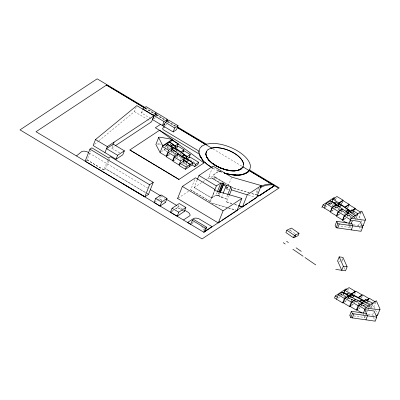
<?xml version="1.0" encoding="UTF-8"?>
<svg xmlns="http://www.w3.org/2000/svg" width="400" height="400" viewBox="0 0 400 400"><rect width="100%" height="100%" fill="white"/><g stroke="black" fill="none" stroke-linecap="round" stroke-linejoin="round"><path stroke-width="0.3" stroke-dasharray="2 1.5" d="M85.67 160.87L87.09 159.93L90.745 150.695M119.64 152.885L111.715 148.14L113.285 144.175M87.09 159.93L103.865 169.98L107.52 160.745M107.745 160.17L108.425 158.45M108.635 161.275L105.66 168.79L146.32 193.145M108.86 160.7L109.995 157.835M98.9 140.795L134.435 111.63L136.155 107.275M150.735 118.52L141.22 112.82L142.79 108.855M145.255 108.895L146.155 106.63M156.38 116.26L156.83 115.125M167.74 122.36L168.185 121.23M165.395 147.045L166.485 144.295M164.645 150L164.305 149.795L167.175 151.76L164.645 150L165.515 147.8M165.735 147.25L166.825 144.5M169.185 142.505L167.01 148.005L168.445 148.99M168.37 148.905L167.35 148.21L168.22 146.01M170.155 145.04L170.605 143.91M170.145 145.12L170.585 144.02M169.71 148.48L170.145 147.38M171.165 153.02L171.825 151.355M173.87 151.23L173.43 152.34L175.82 153.975M174.265 155.035L175.18 152.73M177.01 148.335L177.89 146.115M176.265 152.86L175.58 154.585L170.975 151.455M160.415 196.615L159.49 198.95L161.955 200.43M176.685 157.5L177.125 156.39M177.375 157.885L177.83 156.73M180.05 154.045L180.49 152.935M180.535 154.945L180.99 153.79M180.625 159.36L181.31 157.63M183.98 162.37L186.03 163.765L186.43 162.755M175.615 208.91L177.655 207.56L178.58 205.225M194.775 179.5L190.665 189.88L210.055 201.495L214.165 191.11M217.245 192.1L216.085 195.03L211.585 198.01L194.16 187.57L197.135 180.055M212.64 167.24L208.295 178.22A5.785 2.805 21.6 0 1 213.9 179.37L219.64 182.81M212.1 167.665L212.99 168.325L212.075 167.73M192.71 221.97L192.105 223.495L194.145 222.1M228.46 185.09L215.705 177.55A5.77 2.8 21.6 0 1 213.74 174.685L218.88 171.11L220.835 171.875M221.68 172.2L216.37 169.92L221.705 172.135M213.9 179.37L214.7 177.355L224.095 182.98M215.705 177.55L215.73 177.48A5.77 2.8 21.6 0 1 213.765 174.615M213.74 174.685L218.88 171.11M211.585 198.01L214.335 191.065M210.31 201.98L214.39 191.665M203.445 230.29L204.245 228.275L201.15 226.42M216.085 195.03L217.31 195.76L218.695 192.255M219.385 192.225L218.225 195.155L219.08 195.665L220.24 192.735M227.55 195.15L226.16 198.655L221.485 197.505L218.765 195.875L219.925 192.945M221.485 197.505L222.87 194M228.74 189.65L226.92 189.205L225.875 188.505L226.645 186.555M225.85 188.57L227.47 187.5L227.885 186.455M226.92 189.205L231.485 177.675M231.84 203.595L226.65 201.955L229.175 195.585M249.26 192.87L234.305 188.55L232.21 187.225M259.1 187.75A32.12 15.57 21.6 0 0 256.385 193.575L256.435 194.94L251.65 193.56M289.425 230.95L290.49 230.465L290.865 229.525M328.305 203.85L328.705 202.84M328.805 204.71L329.685 202.495M327.905 204.86L330.61 203.07L331.005 202.06M331.89 201.965L331.29 203.48L333.68 205.115M332.345 207.045L333.145 205.03L334.175 204.35M335.55 199.915L336.25 198.15M334.545 208.635L335.205 206.975M335.105 208.285L335.86 206.375M337.47 206.295L337.03 207.405L335.595 206.42M338.435 209.725L339.115 207.995M341.495 204.04L342.595 201.265M341.67 203.945L342.99 200.615M340.845 212.21L341.285 211.1M341.185 212.415L341.845 210.75M341.675 210.55L343.11 211.53L343.55 210.425M344.565 214.625L345.475 212.32M347.58 208.17L348.235 206.505M347.75 208.075L349.07 204.745M346.925 216.34L347.365 215.23M347.265 216.545L348.585 213.215M349.97 214.755L349.53 215.865L350.965 216.845M350.62 217.38L351.275 215.73M354.49 210.54L355.15 208.875M351.37 224.675L350.225 227.555L339.365 226.005M353.885 218.25L354.325 217.14M354.435 217.93L354.87 216.83M357.45 214.29L355.27 219.79L355.61 219.995M356.265 218.345L357.79 214.495M341.82 260.285L342.505 258.555M361.275 212.545L359.52 216.98L357.16 218.54M342.24 261.22L342.92 259.495M358.515 225.53L359.425 223.225M339.69 296.26L340.29 294.745M341.03 295.005L341.69 293.34M343.875 292.86L343.075 294.88L345.84 296.335L342.395 294.47L341.045 295.365M344.54 298.175L345.34 296.16L346.885 295.135M347.725 291.06L348.64 288.74M347.545 298.415L347.985 297.305M347.665 299.175L348.63 296.75M349.01 296.875L348.61 297.88L348.03 298.265M352.645 299.92L349.93 298.495L350.37 297.385M351.125 300.95L352.04 298.645M354.615 294.58L355.715 291.805M352.67 299.93L353.13 298.775M354.18 302.59L354.615 301.48M354.74 302.24L355.175 301.13M354.815 301.055L356.44 301.91L357.32 299.69M359.495 303.535L356.785 302.115L357.66 299.895M360.745 298.25L361.185 297.14M358.305 304.735L359.22 302.43M361.47 298.195L362.57 295.425M361.03 306.205L361.69 304.545M361.59 305.855L362.03 304.745M361.665 304.675L363.295 305.53L363.735 304.42M365.265 306.585L363.635 305.735L364.075 304.625M364.87 307.56L365.74 305.36M368.1 309.285L369.625 305.435M365.32 316.345L364.865 317.495L354 315.945M368.44 309.49L369.095 307.84M369.31 307.29L369.745 306.19M370.585 308.045L371.89 304.745M370.925 308.25L372.23 304.95M375.765 302.155L374.01 306.595L371.95 307.955M373.39 312.765L372.475 315.07L373.215 316.73M335.46 207.38L335.96 206.945M94.58 144.34L98.42 141.19M141.22 112.82L144.105 110.915M154.01 118.665L155.45 117.71M111.715 148.14L114.82 146.085M165.145 125.335L167.065 124.06M103.865 169.98L105.685 168.725L146.345 193.075M166.245 145.965L167.145 145.37M161.475 151.67L165.205 149.2M169.26 146.52L167.01 148.005L167.35 148.21M168.115 154.995L169.565 154.04M167.895 156L170.255 154.44M180.2 155.585L181.745 154.56M173.845 160.645L176.205 159.085M182.625 163.415L183.57 162.795L187.395 165.41M186.03 163.765L187.575 162.745M154.635 202.16L159.515 198.885L161.985 200.36M178.075 198.205L189.685 190.48M194.16 187.57L208.32 178.155A5.785 2.805 21.6 0 1 213.925 179.305L219.67 182.74M212.975 178.495L214.7 177.355A5.785 2.805 21.6 0 0 209.09 176.205L219.81 182.525M172.07 211.205L173.6 210.19M175.64 208.84L177.68 207.495L181.25 209.63M171.025 211.945L173.575 210.26M225.875 188.505L227.495 187.43L225.41 186.18M217.31 195.76L218.25 195.09L219.105 195.6L218.765 195.875M328.565 203.79L331.025 202.165M333.98 200.21L335.95 198.91L334.93 198.295M325.28 207.45L327.64 205.89M329.735 204.505L332.195 202.88M331.915 210.785L333.36 209.83M331.365 211.58L333.725 210.02M338.335 206.97L337.37 207.605L339.76 209.245M337.995 214.915L339.925 213.64M343.11 211.53L344.055 210.91M344.525 210.595L346.415 209.345M337.915 215.395L339.805 214.15M344.075 219.045L345.52 218.085M350.135 215.035L349.19 215.66L346.32 213.7M343.995 219.525L346.355 217.965M359.39 213.79L360.805 212.855M354.615 217.245L356.87 215.755M351.795 222.09L352.825 221.405M340.755 294.925L342.725 293.625M337.96 298.265L339.955 296.94M341.925 295.64L344.02 294.255M345 301.33L346.415 300.395M350.555 297.655L349.59 298.295L347.96 297.44M344.33 302.2L346.745 300.605M349.93 298.495L350.875 297.87M351.38 305.26L353.265 304.01M356.44 301.91L357.41 301.27M357.89 300.955L359.34 299.995M351.665 305.5L354.08 303.9M356.785 302.115L357.725 301.49M358.2 301.18L359.615 300.24M359.175 308.255L360.12 307.63M363.295 305.53L364.26 304.89M358.52 309.115L360.45 307.84M363.635 305.735L364.58 305.11M373.355 303.75L375.285 302.475M369.045 306.9L371.745 305.115M366.285 311.7L367.445 310.935L367.785 311.14M158.16 143.795L161.125 144.215M348.705 224.13L353 224.745M353.455 224.81L361.165 225.91M338.67 261.05L340.285 261.28M365.04 314.005L367.53 314.36M368.115 314.445L375.085 315.44M349.775 315.34L350.98 315.515M157.175 143.965L161.355 144.7M166.125 145.54L167.915 145.855M248.44 195.38L256.24 197.545M234.335 188.48L249.285 192.8M251.675 193.495L256.46 194.875M211.27 202.9L227.93 207.76M228.525 207.935L235.665 210.015M212.435 203.315L227.905 207.825M228.5 208L236.83 210.43M226.68 201.89L231.865 203.525M234.75 204.435L238.21 205.525M234.72 204.505L238.18 205.595M218.855 171.175L221.705 172.29M213.015 168.26L216.34 169.99M368.65 303.005L370.275 303.855M348.05 297.5L353.02 300.12M355.23 301.285L359.65 303.615M360.205 303.905L365.73 306.815M347.675 297.99L351.915 300.225M361.74 305.405L364.92 307.08M345.39 296.875L340.49 294.24M134.435 111.63L146.755 118.925M147.29 119.24L150.505 121.145M215.73 177.48L229.55 185.655M232.18 187.29L234.305 188.55M353.395 213.31L355.435 214.535M355.945 214.84L359.52 216.98L360.88 220.035M330.61 203.07L333.33 204.865M352.57 221.575L352.91 221.78M145.86 107.995L153.885 112.805M157.095 114.725L165.12 119.535M168.33 121.455L175.82 125.94M145.06 108.135L154.155 113.585M156.3 114.87L164.86 119.995M167.54 121.6L175.565 126.41M145.03 108.205L154.13 113.655M156.27 114.935L164.835 120.065M167.51 121.665L175.54 126.475M212.96 148.89L242.225 166.415M177.665 151.47L180.73 153.305M190.015 159.84L194.7 162.645M223.845 185.245L224.885 185.87M223.815 185.31L225.905 186.56M226.425 186.875L227.47 187.5M218.79 195.81L221.51 197.435L226.185 198.59L226.65 201.955M217.335 195.695L216.115 194.965L211.61 197.94L194.185 187.505M190.69 189.815L210.08 201.425L210.08 202.555M367.885 302.925L368.905 303.535M371.46 305.065L374.01 306.595L377.615 314.705M89.295 153.08L147.66 188.04M161.045 196.06L164.795 198.305M177.645 206L182.465 208.885M181.755 209.935L183.285 210.85M177.655 207.56L182.24 210.305M182.75 210.61L184.275 211.525M163.93 201.61L165.41 202.495M146.88 193.395L148.485 194.355M146.855 193.465L148.46 194.425M87.115 159.865L103.89 169.91M335.88 206.6L340.985 210.07M341.495 210.42L347.11 214.235M347.62 214.585L351.19 217.015M335.425 207.07L339.01 209.505M346.905 214.875L351 217.66M329.385 203.25L332.93 205.66M171.94 151.335L176.025 154.11M178.575 155.845L182.655 158.625M189.29 163.135L190.82 164.175M183.015 162.495L187.61 165.615M353.68 213.065L355.595 214.37M343.45 211.735L345.845 213.37M290.49 230.465L295.895 234.16M179.85 156.675L182.72 158.635M171.79 151.28L172.75 151.93M361.125 220.6L362.625 223.97M358.98 226.58L360.61 230.25M348.56 223.805L349.405 225.705M349.515 225.945L351.27 229.9M373.46 317.285L375.185 321.165M344.03 267.44L345.03 269.69M363.2 313.745L363.935 315.405M364.15 315.885L365.49 318.9M257.315 193.185A29.905 14.5 21.6 0 1 258.57 189.745"/><path stroke-width="0.6" d="M201.93 146.025L199.63 148.655L198.87 152.215L199.005 151.14L163.27 129.735A3.01 1.46 21.6 0 1 162.785 128.22L164.755 126.915M171.95 140.515L172.395 139.385L159.865 137.175L158.76 137.28L155.87 144.49L160.085 152.535M158.595 137.46L162.77 145.745L160.055 152.605L166.185 156.275L167.63 155.315M249.775 169.84L250.465 166.34A27.25 13.21 21.6 0 0 211.065 143.425L205.83 144.28M144.525 107.815L106.52 85.055L144.495 107.885M148.485 194.355L144.81 196.84L85.135 161.225L89.925 149.12L91.88 147.83L108.655 157.88L110.45 156.69L153.25 182.325L148.46 194.425M115.335 145.745L151.575 121.775L153.945 115.795L136.8 105.645L95.505 139.54L93.14 145.525L116.055 159.25L122.805 154.785L124.38 150.82L113.285 144.175L106.53 148.64L117.625 155.285L124.38 150.82M104.96 152.605L107.33 146.625L153.945 115.795M113.285 144.175L114.08 142.155M116.055 159.25L117.625 155.285M122.415 183.47L144.835 196.77M166.445 121.585L167.34 119.32L157.5 113.425L154.14 115.65L152.565 119.62L173.135 131.935L176.495 129.71L178.07 125.745L168.635 120.095L165.27 122.32L163.7 126.285M155.075 115.48L156.2 112.645L146.155 106.63L142.79 108.855L152.835 114.87L156.2 112.645M167.34 119.32L163.98 121.545L162.405 125.51L164.81 123.925M144.81 196.84L149.6 184.74L153.25 182.325M173.135 131.935L174.705 127.97L178.07 125.745M171.67 141.27L172.105 140.17L178.235 143.84L176.925 147.14M166.185 156.275L168.58 150.225L172.44 147.67L166.7 143.745L172.795 147.865L173.375 147.48L170.8 145.73L172.345 144.705L175.24 146.675L175.82 146.295L169.405 141.955L175.145 145.88L178.235 143.84M177.565 155.28L178.225 153.615L172.485 149.69L168.235 152.5L166.48 156.935L172.605 160.605L173.57 159.97M171.69 146.355L172.345 144.705M171.135 150.97L172.44 147.67M172.795 147.865L172 149.88L172.58 149.495L173.375 147.48M175.24 146.675L174.445 148.695L175.02 148.31L175.82 146.295M165.435 202.43L160.01 206.07L154.09 202.52L155.685 198.49L161.085 194.915L167.005 198.465L165.41 202.495M172.605 160.605L174.36 156.17L178.225 153.615M179.025 164.94L180.625 160.905L184.485 158.35L178.745 154.425L174.495 157.235L172.9 161.27L179.025 164.94L179.99 164.3M160.01 206.07L161.605 202.035L167.005 198.465M183.14 152.005L184.015 149.785L177.89 146.115L175.185 147.905L180.925 151.83L184.015 149.785M189.31 166.72L190.19 164.5L184.45 160.575L180.2 163.385L179.32 165.6L185.45 169.27L192.015 164.93L192.89 162.71L187.15 158.785L189.855 157L198.705 162.3L197.825 164.52L194.735 166.56L192.015 164.93M182.855 156.61L183.54 154.88L186.355 156.795L186.855 156.355L175.02 148.31M183.115 161.81L184.73 157.76L181.995 155.9L183.54 154.88M186.895 162.57L183.35 160.16L183.93 159.78L186.825 161.75L188.37 160.725L185.555 158.81L186.355 156.795M185.555 158.81L186.855 156.355M186.275 158.87L187.19 156.565L190.28 154.52L184.15 150.85L181.45 152.64L187.19 156.565M188.91 157.98L190.28 154.52M185.45 169.27L186.325 167.055L190.19 164.5M184.305 211.46L177.195 216.21L170.455 212.325L172.05 208.29L179.25 203.525L185.875 207.495L184.275 211.525M177.575 198.54L182.365 186.44L195.455 177.78L214.845 189.395L214.845 190.52L241.87 198.405L237.08 210.505L218.29 222.93L177.6 198.47M194.735 166.56L195.615 164.345L198.705 162.3M202.905 160.355L200.01 156.13L202.905 160.355L204.685 162.14L207.32 164.565L211.62 167.435M205.51 144.43L177.17 127.37M177.195 216.21L178.79 212.175L185.875 207.495M206.345 144.14L177.425 126.905M206.445 151.365L205.79 154.145L207.17 157.87M197.36 179.48L198.95 175.47L213.085 166.12L231.71 177.105L261.255 185.585L256.465 197.685L242.46 206.945L238.755 205.775M208.815 160.245L206.67 156.91M204.685 162.14L207.345 164.495L211.645 167.365M208.74 160.135L212.045 163.03L218.64 167.16M190.74 224.395L192.34 220.365L193.7 219.465L206.8 227.31L205.23 231.275M212.205 163.27L216.47 166.13C224.15 169.83 236.235 174.43 242.935 167.08M216.565 165.965L216.51 166.1C212.54 163.885 208.87 160.96 206.615 156.94M220.675 168.12C227.4 170.115 237.62 173.545 243.075 166.88M214.56 190.49L216.375 185.905L220.875 182.93L222.1 183.66L223.015 183.055L223.87 183.565L220.47 192.16M217.475 191.525L220.875 182.93M225.55 173.42C231.155 175.245 237.61 175.685 243.495 174.3C255.785 167.15 243.82 175.805 238.36 175.14C237.18 175.48 215.36 172.975 236.105 174.985C240.1 175.37 244.535 174.55 247.86 171.995M224.455 173.135L229.58 174.275M218.925 191.685L222.1 183.66M219.385 192.225L223.015 183.055M206.8 227.31L205.44 228.21L203.845 232.245L36.02 131.73L106.52 85.055M220.155 192.37L223.87 183.565M223.1 193.425L226.275 185.405L223.555 183.775M227.775 194.58L230.95 186.555L226.275 185.405M230.115 170.69L234.605 170.9L238.47 170.19M218.29 222.93L223.085 210.825L241.87 198.405M229.4 195.015L231.44 189.855L230.95 186.555M241.29 168.885C238.08 171.055 233.89 170.995 230.145 170.62L225.255 169.7M247.77 172.105L249.14 170.525L274.465 185.695L259.285 195.765L257.34 195.205L259.31 195.7M249.575 170.03L279.225 187.875L202.055 238.915L20 129.87L97.17 78.835L144.79 107.355M236.855 210.365L237.08 210.505M242.215 206.865L238.785 205.71M242.46 206.945L247.25 194.845L261.255 185.585M256.465 197.685L256.24 197.545M271.52 184.01L271.545 183.945A32.12 15.57 21.6 0 0 260.54 186.66M272.96 184.875L272.985 184.805A29.905 14.5 21.6 0 0 260.65 187.67M286.83 230.2L285.9 232.555L293.505 237.755L298.095 235.665L299.03 233.315L291.42 228.11L286.83 230.2L294.44 235.4L299.03 233.315M293.505 237.755L294.44 235.4M294.905 237.12L295.835 234.765M321.64 207.285L322.295 206.85L323.095 204.835L333.905 197.685L334.93 198.295M324.34 208.075L326.095 203.64L330.34 200.83L336.085 204.755L335.645 205.865M331.95 201.815L333.045 199.04L336.905 196.49L343.035 200.155L342.595 201.265M336.085 204.755L332.22 207.31L330.465 211.745L322.295 206.85M341.725 209.99L342.165 208.885L336.425 204.96L332.175 207.765L330.42 212.205L336.545 215.875L337.51 215.235M337.585 205.975L338.785 202.965L343.035 200.155M338.03 205.945L339.125 203.17L342.99 200.615L349.115 204.285L348.675 205.395M336.545 215.875L338.3 211.435L342.165 208.885M342.625 220.005L344.385 215.565L348.245 213.01L342.505 209.085L338.255 211.895L336.5 216.335L342.625 220.005L343.59 219.365M351.825 223.52L336.735 221.365L335.14 225.4L336.18 227.745L361.075 231.3L362.675 227.265L360.11 221.5L350.305 220.1L352.865 225.865L351.27 229.9M336.18 227.745L337.775 223.71L336.735 221.365M337.69 227.96L339.285 223.925M353.845 216.815L348.585 213.215L344.335 216.025L342.58 220.46L346.665 222.91M346.565 212.45L347.48 210.145L349.525 211.54M348.09 213.41L348.89 211.395L349.47 211.01L352.365 212.98L353.91 211.96L351.33 210.21L350.535 212.225M348.92 223.6L351.025 218.285L355.445 215.355M354.755 209.525L355.195 208.415L349.07 204.745L345.205 207.3L350.95 211.225M339.19 256.865L337.595 260.895L341.76 270.275L343.355 266.24L339.19 256.865L342.96 257.405L347.13 266.78L345.53 270.815L335.725 269.415M347.1 289.44L346.08 288.83L335.265 295.98L334.47 297.995L342.64 302.89L343.58 302.265M363.13 225.64L365.445 219.795M336.51 299.22L338.27 294.785L342.13 292.23L348.645 295.645L348.205 296.755M343.735 293.215L344.835 290.44L349.08 287.63L355.21 291.3L354.77 292.41M342.64 302.89L344.395 298.455L348.645 295.645M355.055 300.37L355.495 299.26L348.985 295.85L345.12 298.4L343.365 302.84L349.49 306.51L350.905 305.57M350.065 296.81L350.86 294.795L351.53 294.46L364.885 301.5M350.25 296.63L351.345 293.855L355.21 291.3M351.245 295.17L351.685 294.06L355.935 291.25L362.06 294.92L361.62 296.03M349.49 306.51L351.25 302.07L355.495 299.26M361.91 303.99L362.35 302.88L355.835 299.465L351.975 302.02L350.22 306.455L356.345 310.125L357.76 309.19M366.46 313.46L351.37 311.305L349.775 315.34L350.815 317.685L375.185 321.165L376.78 317.13L374.075 311.035L364.795 309.71L367.5 315.805L365.905 319.84M350.815 317.685L352.415 313.65L351.37 311.305M352.325 317.9L353.925 313.865M356.345 310.125L358.1 305.69L362.35 302.88M368.66 306.215L362.69 303.085L358.83 305.635L357.07 310.075L362.175 313.13M360.535 301.985L361.22 300.255L363.87 301.65M364.31 301.88L365.105 299.865L368.375 301.59L366.83 302.61L363.925 301.075L363.345 301.46L362.545 303.475L363.125 303.095L359.675 301.275L361.22 300.255M368.475 299.645L368.915 298.54L362.785 294.87L358.54 297.68L365.05 301.09M363.41 313.21L365.515 307.895L369.935 304.97M372.45 304.4L372.885 303.3L365.685 299.48L365.105 299.865M377.62 315.255L379.935 309.405M206.275 151.635L208.07 149.515M248.24 171.59L249.8 169.775M336.26 205.365L336.76 204.925M76.52 155.9L81.545 151.715A5.75 2.785 21.6 0 1 87.15 151.8L88.76 152.76M247.835 172.06L246.075 173.27L241.29 174.83M160.5 124.37L155.34 127.78L199.475 154.215L203.95 162.945L178.985 179.45L129.975 150.095M162.77 145.745L172.395 139.385M172.105 140.17L162.455 146.555L168.58 150.225M184.73 157.76L184.15 158.145L177.57 153.67M183.475 219.96L189.985 215.655A6.11 2.96 21.6 0 0 188.355 212.415L184.61 210.17M220.185 221.44L203.845 232.245L211.97 226.6L198.645 218.615A6.2 3.005 21.6 0 0 193.705 218.43L187.635 222.445L190.77 224.33M221.745 220.405L244.29 205.495M245.325 204.81L247.4 203.44M248.955 202.41L255.695 197.955M256.21 197.61L274.315 185.64M259.285 195.765L274.44 185.76M330.185 201.235L330.76 200.85M332.305 199.83L332.885 199.445M331.52 201.835L332.505 201.185M338.38 203.96L338.96 203.575L351.115 211.84M349.115 204.285L344.865 207.095L339.125 203.17M347.48 210.145L345.935 211.17L348.67 213.03M351.33 210.21L351.91 209.825L358.01 213.945L355.305 215.73L348.89 211.395M352.365 210.29L355.195 208.415M352.735 210.47L355.15 208.875L360.765 212.24M356.92 214.38L361.835 211.13L365.44 219.245A2.065 1 21.6 0 1 364.075 220.145L351.025 218.285M341.97 292.635L342.55 292.25M344.095 291.23L344.675 290.845M343.215 293.3L344.2 292.645M348.83 296.245L349.41 295.865M362.06 294.92L358.2 297.475L351.685 294.06M366.5 300.135L368.915 298.54M366.81 300.36L369.64 298.485L375.255 301.85M371.41 303.995L376.325 300.745L379.93 308.855A2.065 1 21.6 0 1 378.565 309.76L365.515 307.895M372.885 303.3L370.18 305.09L363.345 301.46M201.905 146.095L205.86 144.215M208.04 149.58L210.94 148.19L214.75 147.61A19.93 9.66 21.6 0 1 243.565 164.37L243.05 166.95L241.285 169L238.415 170.325M210.915 148.255L214.725 147.68A19.93 9.66 21.6 0 1 243.535 164.44M235.85 175.095L230.38 174.525L225.82 173.585M337.775 223.71L362.675 227.265M343.355 266.24L347.13 266.78M352.415 313.65L376.78 317.13M228.39 170.265L225.52 169.685M224.625 173.17L227.52 173.945M231.44 189.855L247.25 194.845M223.46 169.005L216.5 166.065M223.95 172.89L225.85 173.515M225.285 169.635C218.335 167.6 211.155 164.135 207.2 157.8M206.42 151.435L205.79 154.09L206.59 157.005L208.62 160.025M218.67 167.09L220.38 167.94M344.835 290.44L351.345 293.855M350.735 296.475L343.195 292.455M347.945 295.695L349.005 296.255M172.05 208.29L178.79 212.175M89.925 149.12L149.6 184.74M331.405 201.055L338.165 205.595M326.095 203.64L332.22 207.31M332.175 207.765L338.3 211.435M338.255 211.895L344.385 215.565M344.335 216.025L350.465 219.695M323.095 204.835L325.135 206.06M155.49 113.765L156.56 114.405M166.725 120.495L167.795 121.135M177.145 127.44L211.895 148.25M242.76 166.735L278.12 187.915M154.14 115.65L163.98 121.545M165.27 122.32L174.705 127.97M192.89 162.71L195.615 164.345M168.235 152.5L174.36 156.17M174.495 157.235L180.625 160.905M180.2 163.385L186.325 167.055M198.95 175.47L216.375 185.905M182.365 186.44L223.085 210.825M95.505 139.54L107.33 146.625M358.83 305.635L364.955 309.305M351.975 302.02L358.1 305.69M345.12 298.4L351.25 302.07M338.27 294.785L344.395 298.455M335.265 295.98L337.31 297.205M150.335 189.645L160.51 195.74M166.4 199.265L176.575 205.36M192.34 220.365L205.44 228.21M155.685 198.49L161.605 202.035M178.985 179.45L129.84 149.93L159.535 130.29L203.95 162.945M334.69 204.005L336.62 205.32M341.915 209.215L342.945 209.915M173.085 147.77L177.18 150.555L175.635 151.575L172.56 149.485M186.055 158.375L192.81 162.915L190.11 164.7L188.415 163.605M333.045 199.04L338.785 202.965M286.575 241.31L288.44 242.585M296.045 247.79L301.295 251.38M283.215 242.65L285.245 244.04M292.855 249.24L303.095 256.245M305.01 257.555L315.815 264.94M205.815 154.02L206.63 157.085M198.895 152.15L199.985 156.195M363.125 225.09A2.065 1 21.6 0 1 361.76 225.995M377.615 314.705A2.065 1 21.6 0 1 376.25 315.605M335.485 201.99L333.94 203.01L339.575 206.845L341.12 205.82L335.485 201.99M347.685 293.12L346.14 294.14L352.495 297.49L354.04 296.47L347.685 293.12"/></g></svg>
